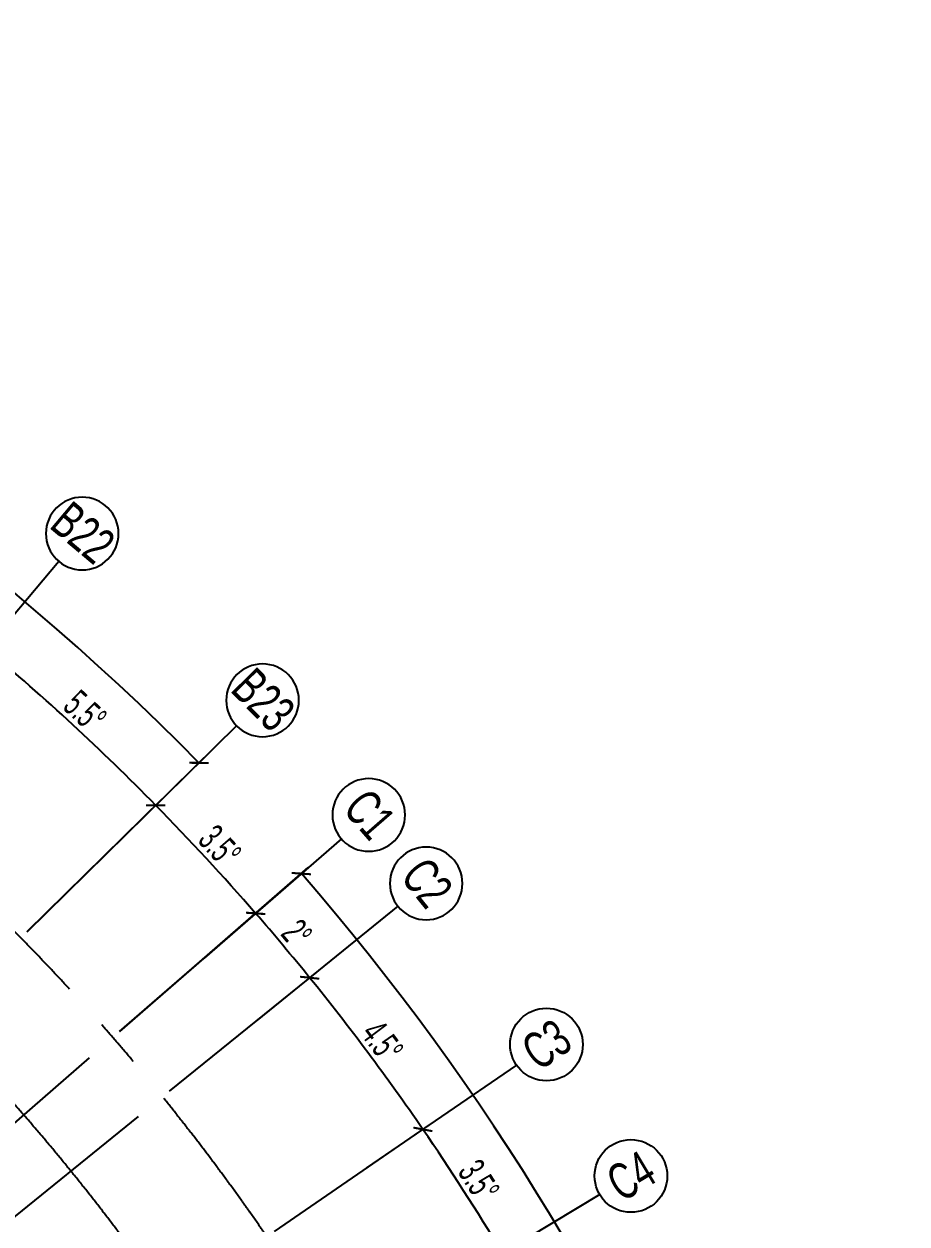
# Model space of a CAD drawing. Extents: x 36903891 to 38126251, y 2073392 to 2924740.
# Drawn here: x 37215930 to 37274256, y 2370501 to 2449732 of the extents above; entities that cross this region are included whole.
import ezdxf
from ezdxf.enums import TextEntityAlignment as Align
from ezdxf.xclip import XClip

# ---------------------------------------------------------------- set-up
doc = ezdxf.new("R2010")
doc.units = 0
doc.header["$LTSCALE"] = 1000
doc.header["$XCLIPFRAME"] = 0
for name, pattern in [('CENTER', [2, 1.25, -0.25, 0.25, -0.25]), ('CENTER2', [28.575, 19.05, -3.175, 3.175, -3.175]), ('HIDDEN', [0.375, 0.25, -0.125])]:
    doc.linetypes.add(name, pattern=pattern)
doc.layers.get('0').update_dxf_attribs({"color": 8})
doc.layers.get('Defpoints').update_dxf_attribs({"color": 8})
for name, color, linetype in [('#幕墙线-平面', 8, 'Continuous'), ('#标注', 8, 'Continuous'), ('#虚线', 8, 'HIDDEN'), ('#轴线', 8, 'CENTER2'), ('A-AL-E', 8, 'Continuous'), ('A-FLOR', 8, 'Continuous'), ('A-GRID', 8, 'CENTER'), ('A-STRS-HRAL', 8, 'Continuous'), ('DIM', 8, 'Continuous')]:
    doc.layers.add(name, color=color, linetype=linetype)
doc.styles.add('#文字', font='jrs.shx', dxfattribs={"width": 0.7, "bigfont": 'hztxt.shx'})
doc.styles.add('JHZX', font='jrs.shx', dxfattribs={"width": 0.6, "bigfont": 'jhz.shx'})
doc.dimstyles.new('JZBZ-600', dxfattribs={"dimscale": 600, "dimtxt": 3, "dimasz": 1.5, "dimexe": 1, "dimexo": 1, "dimgap": 0.5, "dimtad": 1, "dimdec": 0, "dimdsep": 46, "dimtxsty": 'JHZX', "dimblk1": 'ARCHTICK', "dimblk2": 'ARCHTICK', "dimsah": 1, "dimcen": 0, "dimclrd": 1, "dimclre": 1, "dimclrt": 2, "dimadec": 1, "dimazin": 2, "dimtfac": 1, "dimtdec": 0, "dimtix": 1, "dimtmove": 0, "dimatfit": 3, "dimfxl": 1, "dimtolj": 1, "dimlwd": -1, "dimlwe": -1, "dimarcsym": 1})

# ---------------------------------------------------------------- blocks, each defined once
blk = doc.blocks.new('_ARCHTICK')
at = {"color": 0, "linetype": 'ByBlock', "const_width": 0.15}
blk.add_lwpolyline([(-0.5, -0.5), (0.5, 0.5)], dxfattribs=at)
blk = doc.blocks.new('*D170')
at = {"layer": '#标注', "transparency": 16777216}
for p, q in [((36901910, 3002032), (36912211, 3009112)), ((36906773, 2994471), (36917488, 3000909))]:
    blk.add_line(p, q, dxfattribs=at)
blk.add_arc((36780603, 2918661), 159093, 30.99956, 34.49971, dxfattribs=at)
at = {"layer": 'Defpoints', "color": 0, "transparency": 16777216}
for p in [(36915277, 3003359), (36901415, 3001692), (36906259, 2994162), (36780603, 2918661)]:
    blk.add_point(p, dxfattribs=at)
at = {"layer": '#标注', "transparency": 16777216, "xscale": 900, "yscale": 900, "zscale": 900}
for p, rotation in [((36911717, 3008772), 124.4997101526566), ((36916974, 3000600), 300.9995560137812)]:
    blk.add_blockref('_ARCHTICK', p, dxfattribs=dict(at, rotation=rotation))
at = {"layer": '#标注', "transparency": 16777216, "insert": (36915417, 3005375), "char_height": 1800, "attachment_point": 5, "rotation": 302.74963, "style": 'JHZX'}
blk.add_mtext('\\A1;3.5°', dxfattribs=at)
blk = doc.blocks.new('*D171')
at = {"layer": '#标注', "transparency": 16777216}
for p, q in [((36894992, 3011296), (36904707, 3019162)), ((36901910, 3002032), (36912211, 3009112))]:
    blk.add_line(p, q, dxfattribs=at)
blk.add_arc((36780603, 2918661), 159093, 34.49971, 39.00113, dxfattribs=at)
at = {"layer": 'Defpoints', "color": 0, "transparency": 16777216}
for p in [(36909312, 3012175), (36894526, 3010918), (36901415, 3001692), (36780603, 2918661)]:
    blk.add_point(p, dxfattribs=at)
at = {"layer": '#标注', "transparency": 16777216, "xscale": 900, "yscale": 900, "zscale": 900}
for p, rotation in [((36904240, 3018785), 129.001128234365), ((36911717, 3008772), 304.4997101526618)]:
    blk.add_blockref('_ARCHTICK', p, dxfattribs=dict(at, rotation=rotation))
at = {"layer": '#标注', "transparency": 16777216, "insert": (36909038, 3014570), "char_height": 1800, "attachment_point": 5, "rotation": 306.75042, "style": 'JHZX'}
blk.add_mtext('\\A1;4.5°', dxfattribs=at)
blk = doc.blocks.new('*D172')
at = {"layer": '#标注', "transparency": 16777216}
for p, q in [((36891692, 3015229), (36901126, 3023430)), ((36894992, 3011296), (36904707, 3019162))]:
    blk.add_line(p, q, dxfattribs=at)
blk.add_arc((36780603, 2918661), 159093, 39.00113, 41, dxfattribs=at)
at = {"layer": 'Defpoints', "color": 0, "transparency": 16777216}
for p in [(36903068, 3020216), (36891239, 3014835), (36894526, 3010918), (36780603, 2918661)]:
    blk.add_point(p, dxfattribs=at)
at = {"layer": '#标注', "transparency": 16777216, "xscale": 900, "yscale": 900, "zscale": 900}
for p, rotation in [((36900673, 3023036), 131.0000000000074), ((36904240, 3018785), 309.0011282343821)]:
    blk.add_blockref('_ARCHTICK', p, dxfattribs=dict(at, rotation=rotation))
at = {"layer": '#标注', "transparency": 16777216, "insert": (36903394, 3021697), "char_height": 1800, "attachment_point": 5, "rotation": 310.00056, "style": 'JHZX'}
blk.add_mtext('\\A1;2°', dxfattribs=at)
blk = doc.blocks.new('*D136')
at = {"layer": '#标注', "transparency": 16777216}
for p, q in [((36891696, 3015232), (36904144, 3026054)), ((36900436, 2833178), (36913865, 2823598))]:
    blk.add_line(p, q, dxfattribs=at)
blk.add_arc((36780603, 2918661), 163093, 324.49751, 41, dxfattribs=at)
at = {"layer": 'Defpoints', "color": 0, "transparency": 16777216}
for p in [(36891243, 3014839), (36780603, 2918661), (36941218, 2890336), (36899948, 2833526)]:
    blk.add_point(p, dxfattribs=at)
at = {"layer": '#标注', "transparency": 16777216, "xscale": 900, "yscale": 900, "zscale": 900}
for p, rotation in [((36903692, 3025660), 130.9999999999882), ((36913376, 2823947), 234.4975139136726)]:
    blk.add_blockref('_ARCHTICK', p, dxfattribs=dict(at, rotation=rotation))
at = {"layer": '#标注', "transparency": 16777216, "insert": (36944708, 2926540), "char_height": 1800, "attachment_point": 5, "rotation": 272.74876, "style": 'JHZX'}
blk.add_mtext('\\A1;76.5°', dxfattribs=at)
blk = doc.blocks.new('*D137')
at = {"layer": '#标注', "transparency": 16777216}
for p, q in [((36885586, 3021827), (36894502, 3030588)), ((36891688, 3015224), (36901122, 3023425))]:
    blk.add_line(p, q, dxfattribs=at)
blk.add_arc((36780595, 2918663), 159093, 40.99703, 44.49717, dxfattribs=at)
at = {"layer": 'Defpoints', "color": 0, "transparency": 16777216}
for p in [(36898520, 3025454), (36885158, 3021406), (36891235, 3014831), (36780595, 2918663)]:
    blk.add_point(p, dxfattribs=at)
at = {"layer": '#标注', "transparency": 16777216, "xscale": 900, "yscale": 900, "zscale": 900}
for p, rotation in [((36894074, 3030167), 134.497169313424), ((36900670, 3023031), 310.9970326262212)]:
    blk.add_blockref('_ARCHTICK', p, dxfattribs=dict(at, rotation=rotation))
at = {"layer": '#标注', "transparency": 16777216, "insert": (36898307, 3027464), "char_height": 1800, "attachment_point": 5, "rotation": 312.7471, "style": 'JHZX'}
blk.add_mtext('\\A1;3.5°', dxfattribs=at)
blk = doc.blocks.new('*D138')
at = {"layer": '#标注', "transparency": 16777216}
for p, q in [((36875209, 3031419), (36883244, 3040995)), ((36885586, 3021827), (36894502, 3030588))]:
    blk.add_line(p, q, dxfattribs=at)
blk.add_arc((36780595, 2918663), 159093, 44.49717, 50, dxfattribs=at)
at = {"layer": 'Defpoints', "color": 0, "transparency": 16777216}
for p in [(36890447, 3033742), (36874823, 3030960), (36885158, 3021406), (36780595, 2918663)]:
    blk.add_point(p, dxfattribs=at)
at = {"layer": '#标注', "transparency": 16777216, "xscale": 900, "yscale": 900, "zscale": 900}
for p, rotation in [((36882858, 3040535), 140.0000000001202), ((36894074, 3030167), 314.4971693134302)]:
    blk.add_blockref('_ARCHTICK', p, dxfattribs=dict(at, rotation=rotation))
at = {"layer": '#标注', "transparency": 16777216, "insert": (36889405, 3036367), "char_height": 1800, "attachment_point": 5, "rotation": 317.24858, "style": 'JHZX'}
blk.add_mtext('\\A1;5.5°', dxfattribs=at)
blk = doc.blocks.new('*D194')
at = {"layer": '#标注', "transparency": 16777216}
for p, q in [((36697229, 3039962), (36687879, 3053567)), ((36885580, 3021821), (36897355, 3033391))]:
    blk.add_line(p, q, dxfattribs=at)
blk.add_arc((36780595, 2918663), 163093, 44.49717, 124.49963, dxfattribs=at)
at = {"layer": 'Defpoints', "color": 0, "transparency": 16777216}
for p in [(36833249, 3073022), (36697569, 3039468), (36885152, 3021400), (36780595, 2918663)]:
    blk.add_point(p, dxfattribs=at)
at = {"layer": '#标注', "transparency": 16777216, "xscale": 900, "yscale": 900, "zscale": 900}
for p, rotation in [((36688219, 3053073), 214.4996298123025), ((36896927, 3032971), 314.4971693134276)]:
    blk.add_blockref('_ARCHTICK', p, dxfattribs=dict(at, rotation=rotation))
at = {"layer": '#标注', "transparency": 16777216, "insert": (36796346, 3082199), "char_height": 1800, "attachment_point": 5, "rotation": 354.4984, "style": 'JHZX'}
blk.add_mtext('\\A1;80°', dxfattribs=at)
blk = doc.blocks.new('*U49')
blk.add_line((20, 0), (0, 0))
blk.add_circle((24, 0), 4)
at = {"style": 'JHZX', "width": 0.75}
blk.add_attdef('AXES', text='', height=4, dxfattribs=at).set_placement((24, 0), align=Align.MIDDLE_CENTER)
blk = doc.blocks.new('*U51')
blk.add_line((0, -20), (0, 0))
blk.add_circle((0, -24), 4)
at = {"style": 'JHZX', "width": 0.75}
blk.add_attdef('AXES', text='', height=4, dxfattribs=at).set_placement((0, -24), align=Align.MIDDLE_CENTER)
blk = doc.blocks.new('DOTE-11')
at = {"layer": '#虚线', "ltscale": 20}
for radius, end in [(117100, 50.90588), (109300, 50.72062)]:
    blk.add_arc((36780599, 2918657), radius, 330, end, dxfattribs=at)
at = {"layer": '#轴线'}
for p, q in [((36875315, 3000993), (36891239, 3014835)), ((36878130, 2997637), (36894528, 3010916))]:
    blk.add_line(p, q, dxfattribs=at)
for radius, end in [(146600, 183.99981), (138800, 210.18842), (130400, 210.32938), (127950, 210.37401)]:
    blk.add_arc((36780599, 2918657), radius, 324.5, end, dxfattribs=at)
blk = doc.blocks.new('A$C80b62fe7')
at = {"layer": '#幕墙线-平面'}
for points in [[(218720, 197989), (201349, 196927, -0.411972), (200385, 197773, 0.208557), (152529, 289704, -0.411975), (152389, 290978), (163223, 304598)], [(218704, 198249), (201333, 197186, -0.411972), (200645, 197790, 0.208557), (152693, 289906, -0.411975), (152592, 290816), (163426, 304436)]]:
    blk.add_lwpolyline(points, format="xyb", dxfattribs=at)
for radius, start, end in [(128529, 333.50225, 195.7758), (127529, 333.53985, 195.7884)]:
    blk.add_arc((71052, 188867), radius, start, end, dxfattribs=at)
blk = doc.blocks.new('DASWQE')
at = {"layer": 'DIM', "ltscale": 10}
blk.add_blockref('A$C80b62fe7', (-71047, -188863), dxfattribs=at)
blk = doc.blocks.new('CXVFG')
at = {"layer": 'A-AL-E'}
for points in [[(39442041.7, 1999007), (39424670.8, 1997944.6, -0.4119718), (39423770.9, 1998734.6, 0.2085567), (39375892.6, 2090708, -0.411975), (39375761.6, 2091898.3), (39386595.6, 2105518.2)], [(39442029.5, 1999206.6), (39424658.5, 1998144.2, -0.4119718), (39423970.4, 1998748.3, 0.2085567), (39376018.2, 2090863.6, -0.411975), (39375918.1, 2091773.8), (39386752.1, 2105393.7)]]:
    blk.add_lwpolyline(points, format="xyb", dxfattribs=at)
blk = doc.blocks.new('ZW-5001')
at = {"layer": '#标注'}
ref = blk.add_blockref('*U51', (36879960.3, 3037081.7), dxfattribs=dict(at, xscale=-600.0000000000001, yscale=600.0000000000001, rotation=140.0000000001175))
ref.add_attrib('AXES', 'B22', dxfattribs={"layer": '0', "height": 2400, "rotation": 320, "style": '#文字', "width": 0.7}).set_placement((36889267.8, 3048174.1), align=Align.MIDDLE_CENTER)
ref = blk.add_blockref('*U51', (36890858, 3027007.5), dxfattribs=dict(at, xscale=-600.0000000000003, yscale=600.0000000000003, rotation=134.4959121851209))
ref.add_attrib('AXES', 'B23', dxfattribs={"layer": '0', "height": 2400, "rotation": 314.495912, "style": '#文字', "width": 0.7}).set_placement((36901186.6, 3037156), align=Align.MIDDLE_CENTER)
ref = blk.add_blockref('*U51', (36897277.3, 3020083.2), dxfattribs=dict(at, xscale=-600.0000000000003, yscale=600.0000000000003, rotation=131.0045872396261))
ref.add_attrib('AXES', 'C1', dxfattribs={"layer": '0', "height": 2400, "rotation": 311.004587, "style": '#文字', "width": 0.7}).set_placement((36908204.7, 3029583.8), align=Align.MIDDLE_CENTER)
ref = blk.add_blockref('*U51', (36900745.2, 3015950.2), dxfattribs=dict(at, xscale=-600.0000000000003, yscale=600.0000000000003, rotation=128.9993143371684))
ref.add_attrib('AXES', 'C2', dxfattribs={"layer": '0', "height": 2400, "rotation": 308.999314, "style": '#文字', "width": 0.7}).set_placement((36911998.4, 3025062.6), align=Align.MIDDLE_CENTER)
ref = blk.add_blockref('*U49', (36907998.4, 3006238.1), dxfattribs=dict(at, xscale=600.0000000000003, yscale=600.0000000000003, rotation=34.41504794901741))
ref.add_attrib('AXES', 'C3', dxfattribs={"layer": '0', "height": 2400, "rotation": 34.415048, "style": '#文字', "width": 0.7}).set_placement((36919877.9, 3014376.8), align=Align.MIDDLE_CENTER)
ref = blk.add_blockref('*U49', (36913107.4, 2998297.3), dxfattribs=dict(at, xscale=600.0000000000002, yscale=600.0000000000002, rotation=30.91509549529756))
ref.add_attrib('AXES', 'C4', dxfattribs={"layer": '0', "height": 2400, "rotation": 30.915096, "style": '#文字', "width": 0.7}).set_placement((36925461.6, 3005695.6), align=Align.MIDDLE_CENTER)
for base, center, p1, p2, picture, middle in [((36833249.5, 3073022.4), (36780594.8, 2918662.6), (36885151.9, 3021400.4), (36697568.8, 3039467.8), '*D194', (36796346.2, 3082199.2)), ((36890446.5, 3033742.2), (36780594.8, 2918662.6), (36885157.7, 3021406.1), (36874823.3, 3030959.7), '*D138', (36889405, 3036367)), ((36898519.6, 3025454.3), (36780594.8, 2918662.6), (36891235.3, 3014830.8), (36885157.7, 3021406.1), '*D137', (36898307.4, 3027463.9)), ((36941218.3, 2890335.9), (36780603.5, 2918661.5), (36899947.9, 2833526.1), (36891242.7, 3014838.7), '*D136', (36944707.9, 2926540.4)), ((36903067.7, 3020215.6), (36780603.5, 2918661.5), (36894526.2, 3010918), (36891238.9, 3014835.4), '*D172', (36903394.4, 3021697.3)), ((36909312.5, 3012174.7), (36780603.5, 2918661.5), (36901415.4, 3001692.3), (36894526.2, 3010918), '*D171', (36909038.5, 3014569.9)), ((36915277.1, 3003359.3), (36780603.5, 2918661.5), (36906259.2, 2994161.7), (36901415.4, 3001692.3), '*D170', (36915417.1, 3005375.3))]:
    dim = blk.add_angular_dim_3p(base=base, center=center, p1=p1, p2=p2, dimstyle='JZBZ-600', override={"dimclrd": 256, "dimclre": 256, "dimclrt": 256}, dxfattribs=at)
    dim.commit()
    dim.dimension.update_dxf_attribs({"geometry": picture, "text_midpoint": middle})
blk = doc.blocks.new('FDGFH')
at = {"layer": 'A-FLOR'}
blk.add_blockref('ZW-5001', (-36780599, -2918657), dxfattribs=at)
at = {"layer": 'A-GRID'}
blk.add_blockref('DOTE-11', (-36780599, -2918657), dxfattribs=at)
blk = doc.blocks.new('JUTEWR')
at = {"layer": 'A-STRS-HRAL'}
blk.add_blockref('DASWQE', (36747505, 2929437), dxfattribs=at)
at = {"layer": 'DIM'}
for name, p in [('FDGFH', (36747510, 2929431)), ('CXVFG', (-2546868, 939616))]:
    blk.add_blockref(name, p, dxfattribs=at)

msp = doc.modelspace()

# ---------------------------------------------------------------- block references
at = {"layer": 'DIM'}
ref = msp.add_blockref('JUTEWR', (363648.3, -642797.5), dxfattribs=at)
XClip(ref).set_block_clipping_path([(36540243.0880557299, 2702892.0700622862), (36938694.1744792983, 3117037.741362222)])

doc.saveas('drawing.dxf')
